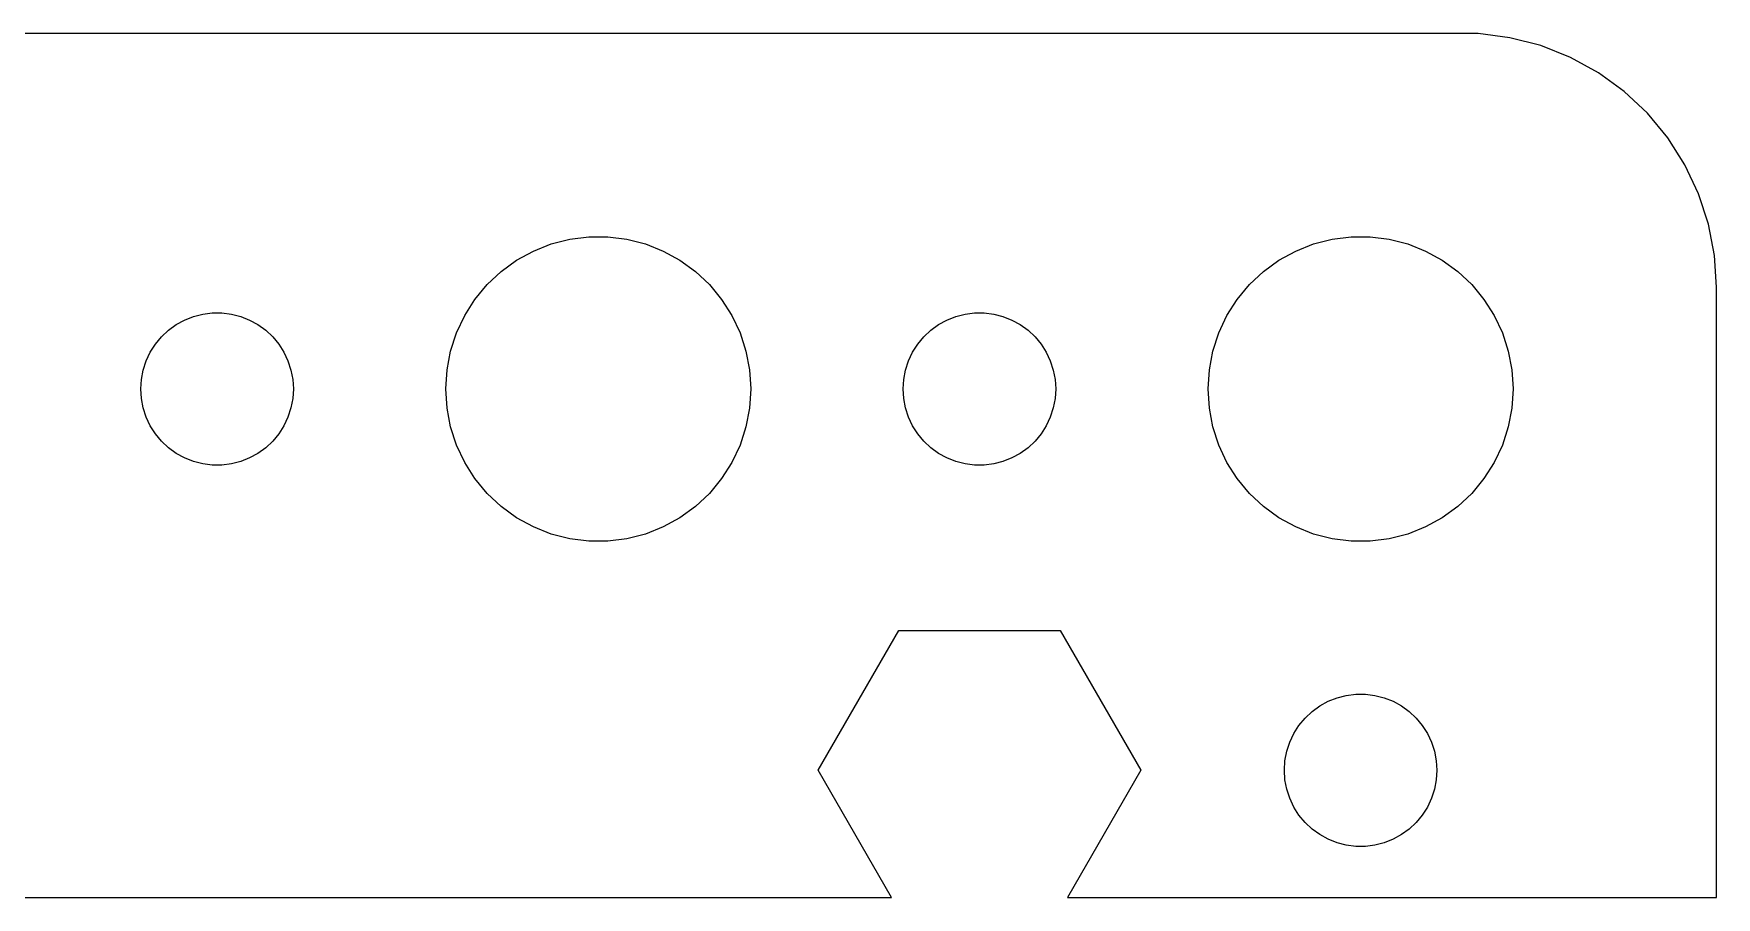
# Model space of a CAD drawing. Header units: metres. Extents: x -44 to 44, y 0 to 289.
# Drawn here: x 11.39 to 44.5, y 272 to 288.99 of the extents above; entities that cross this region are included whole.
import ezdxf

# ---------------------------------------------------------------- set-up
doc = ezdxf.new("R2010")
doc.units = ezdxf.units.M

msp = doc.modelspace()

# ---------------------------------------------------------------- linework, layer by layer
for p, q in [((39.8139, 288.99), (-39.8139, 288.99)), ((40.4369, 288.911), (39.8139, 288.99)), ((41.0451, 288.755), (40.4369, 288.911)), ((41.6289, 288.524), (41.0451, 288.755)), ((42.1791, 288.222), (41.6289, 288.524)), ((42.6871, 287.853), (42.1791, 288.222)), ((43.1448, 287.423), (42.6871, 287.853)), ((43.5451, 286.939), (43.1448, 287.423)), ((43.8815, 286.409), (43.5451, 286.939)), ((44.1489, 285.841), (43.8815, 286.409)), ((44.3429, 285.243), (44.1489, 285.841)), ((44.4606, 284.627), (44.3429, 285.243)), ((21.2227, 284.714), (21.5729, 284.853)), ((21.5729, 284.853), (21.9379, 284.947)), ((21.9379, 284.947), (22.3116, 284.994)), ((22.3116, 284.994), (22.6884, 284.994)), ((22.6884, 284.994), (23.0621, 284.947)), ((23.0621, 284.947), (23.427, 284.853)), ((23.427, 284.853), (23.7773, 284.714)), ((36.2227, 284.714), (36.5729, 284.853)), ((36.5729, 284.853), (36.9379, 284.947)), ((36.9379, 284.947), (37.3116, 284.994)), ((37.3116, 284.994), (37.6884, 284.994)), ((37.6884, 284.994), (38.0621, 284.947)), ((38.0621, 284.947), (38.427, 284.853)), ((38.427, 284.853), (38.7773, 284.714)), ((20.5877, 284.312), (20.8925, 284.533)), ((20.8925, 284.533), (21.2227, 284.714)), ((23.7773, 284.714), (24.1075, 284.533)), ((24.1075, 284.533), (24.4123, 284.312)), ((35.5877, 284.312), (35.8925, 284.533)), ((35.8925, 284.533), (36.2227, 284.714)), ((38.7773, 284.714), (39.1075, 284.533)), ((39.1075, 284.533), (39.4123, 284.312)), ((44.5, 284), (44.4606, 284.627)), ((20.3131, 284.054), (20.5877, 284.312)), ((24.4123, 284.312), (24.6869, 284.054)), ((35.3131, 284.054), (35.5877, 284.312)), ((39.4123, 284.312), (39.6869, 284.054)), ((19.8711, 283.445), (20.0729, 283.763)), ((20.0729, 283.763), (20.3131, 284.054)), ((24.6869, 284.054), (24.927, 283.763)), ((24.927, 283.763), (25.1289, 283.445)), ((34.8711, 283.445), (35.0729, 283.763)), ((35.0729, 283.763), (35.3131, 284.054)), ((39.6869, 284.054), (39.927, 283.763)), ((39.927, 283.763), (40.1289, 283.445)), ((44.5, 272), (44.5, 284)), ((14.3613, 283.357), (14.5365, 283.427)), ((14.5365, 283.427), (14.7189, 283.473)), ((14.7189, 283.473), (14.9058, 283.497)), ((14.9058, 283.497), (15.0942, 283.497)), ((15.0942, 283.497), (15.2811, 283.473)), ((15.2811, 283.473), (15.4635, 283.427)), ((15.4635, 283.427), (15.6387, 283.357)), ((19.7107, 283.104), (19.8711, 283.445)), ((25.1289, 283.445), (25.2893, 283.104)), ((29.3613, 283.357), (29.5365, 283.427)), ((29.5365, 283.427), (29.7189, 283.473)), ((29.7189, 283.473), (29.9058, 283.497)), ((29.9058, 283.497), (30.0942, 283.497)), ((30.0942, 283.497), (30.2811, 283.473)), ((30.2811, 283.473), (30.4635, 283.427)), ((30.4635, 283.427), (30.6387, 283.357)), ((34.7107, 283.104), (34.8711, 283.445)), ((40.1289, 283.445), (40.2893, 283.104)), ((13.9065, 283.027), (14.0439, 283.156)), ((14.0439, 283.156), (14.1963, 283.266)), ((14.1963, 283.266), (14.3613, 283.357)), ((15.6387, 283.357), (15.8037, 283.266)), ((15.8037, 283.266), (15.9561, 283.156)), ((15.9561, 283.156), (16.0934, 283.027)), ((19.5942, 282.746), (19.7107, 283.104)), ((25.2893, 283.104), (25.4057, 282.746)), ((28.9065, 283.027), (29.0439, 283.156)), ((29.0439, 283.156), (29.1963, 283.266)), ((29.1963, 283.266), (29.3613, 283.357)), ((30.6387, 283.357), (30.8037, 283.266)), ((30.8037, 283.266), (30.9561, 283.156)), ((30.9561, 283.156), (31.0934, 283.027)), ((34.5942, 282.746), (34.7107, 283.104)), ((40.2893, 283.104), (40.4057, 282.746)), ((13.6855, 282.723), (13.7865, 282.882)), ((13.7865, 282.882), (13.9065, 283.027)), ((16.0934, 283.027), (16.2135, 282.882)), ((16.2135, 282.882), (16.3145, 282.723)), ((28.6855, 282.723), (28.7865, 282.882)), ((28.7865, 282.882), (28.9065, 283.027)), ((31.0934, 283.027), (31.2135, 282.882)), ((31.2135, 282.882), (31.3145, 282.723)), ((13.5471, 282.373), (13.6053, 282.552)), ((13.6053, 282.552), (13.6855, 282.723)), ((16.3145, 282.723), (16.3947, 282.552)), ((16.3947, 282.552), (16.4529, 282.373)), ((19.5237, 282.376), (19.5942, 282.746)), ((25.4057, 282.746), (25.4763, 282.376)), ((28.5471, 282.373), (28.6053, 282.552)), ((28.6053, 282.552), (28.6855, 282.723)), ((31.3145, 282.723), (31.3947, 282.552)), ((31.3947, 282.552), (31.4529, 282.373)), ((34.5237, 282.376), (34.5942, 282.746)), ((40.4057, 282.746), (40.4763, 282.376)), ((13.5, 282), (13.5118, 282.188)), ((13.5118, 282.188), (13.5471, 282.373)), ((16.4529, 282.373), (16.4882, 282.188)), ((16.4882, 282.188), (16.5, 282)), ((19.5, 282), (19.5237, 282.376)), ((25.4763, 282.376), (25.5, 282)), ((28.5, 282), (28.5118, 282.188)), ((28.5118, 282.188), (28.5471, 282.373)), ((31.4529, 282.373), (31.4882, 282.188)), ((31.4882, 282.188), (31.5, 282)), ((34.5, 282), (34.5237, 282.376)), ((40.4763, 282.376), (40.5, 282)), ((13.5118, 281.812), (13.5, 282)), ((13.5471, 281.627), (13.5118, 281.812)), ((16.4882, 281.812), (16.4529, 281.627)), ((16.5, 282), (16.4882, 281.812)), ((19.5237, 281.624), (19.5, 282)), ((25.5, 282), (25.4763, 281.624)), ((28.5118, 281.812), (28.5, 282)), ((28.5471, 281.627), (28.5118, 281.812)), ((31.4882, 281.812), (31.4529, 281.627)), ((31.5, 282), (31.4882, 281.812)), ((34.5237, 281.624), (34.5, 282)), ((40.5, 282), (40.4763, 281.624)), ((13.6053, 281.448), (13.5471, 281.627)), ((13.6855, 281.277), (13.6053, 281.448)), ((16.3947, 281.448), (16.3145, 281.277)), ((16.4529, 281.627), (16.3947, 281.448)), ((19.5942, 281.254), (19.5237, 281.624)), ((25.4763, 281.624), (25.4057, 281.254)), ((28.6053, 281.448), (28.5471, 281.627)), ((28.6855, 281.277), (28.6053, 281.448)), ((31.3947, 281.448), (31.3145, 281.277)), ((31.4529, 281.627), (31.3947, 281.448)), ((34.5942, 281.254), (34.5237, 281.624)), ((40.4763, 281.624), (40.4057, 281.254)), ((13.7865, 281.118), (13.6855, 281.277)), ((13.9065, 280.973), (13.7865, 281.118)), ((16.2135, 281.118), (16.0934, 280.973)), ((16.3145, 281.277), (16.2135, 281.118)), ((19.7107, 280.896), (19.5942, 281.254)), ((25.4057, 281.254), (25.2893, 280.896)), ((28.7865, 281.118), (28.6855, 281.277)), ((28.9065, 280.973), (28.7865, 281.118)), ((31.2135, 281.118), (31.0934, 280.973)), ((31.3145, 281.277), (31.2135, 281.118)), ((34.7107, 280.896), (34.5942, 281.254)), ((40.4057, 281.254), (40.2893, 280.896)), ((14.0439, 280.844), (13.9065, 280.973)), ((14.1963, 280.734), (14.0439, 280.844)), ((15.9561, 280.844), (15.8037, 280.734)), ((16.0934, 280.973), (15.9561, 280.844)), ((19.8711, 280.555), (19.7107, 280.896)), ((25.2893, 280.896), (25.1289, 280.555)), ((29.0439, 280.844), (28.9065, 280.973)), ((29.1963, 280.734), (29.0439, 280.844)), ((30.9561, 280.844), (30.8037, 280.734)), ((31.0934, 280.973), (30.9561, 280.844)), ((34.8711, 280.555), (34.7107, 280.896)), ((40.2893, 280.896), (40.1289, 280.555)), ((14.3613, 280.643), (14.1963, 280.734)), ((14.5365, 280.573), (14.3613, 280.643)), ((14.7189, 280.527), (14.5365, 280.573)), ((14.9058, 280.503), (14.7189, 280.527)), ((15.0942, 280.503), (14.9058, 280.503)), ((15.2811, 280.527), (15.0942, 280.503)), ((15.4635, 280.573), (15.2811, 280.527)), ((15.6387, 280.643), (15.4635, 280.573)), ((15.8037, 280.734), (15.6387, 280.643)), ((20.0729, 280.237), (19.8711, 280.555)), ((25.1289, 280.555), (24.927, 280.237)), ((29.3613, 280.643), (29.1963, 280.734)), ((29.5365, 280.573), (29.3613, 280.643)), ((29.7189, 280.527), (29.5365, 280.573)), ((29.9058, 280.503), (29.7189, 280.527)), ((30.0942, 280.503), (29.9058, 280.503)), ((30.2811, 280.527), (30.0942, 280.503)), ((30.4635, 280.573), (30.2811, 280.527)), ((30.6387, 280.643), (30.4635, 280.573)), ((30.8037, 280.734), (30.6387, 280.643)), ((35.0729, 280.237), (34.8711, 280.555)), ((40.1289, 280.555), (39.927, 280.237)), ((20.3131, 279.946), (20.0729, 280.237)), ((24.927, 280.237), (24.6869, 279.946)), ((35.3131, 279.946), (35.0729, 280.237)), ((39.927, 280.237), (39.6869, 279.946)), ((20.5877, 279.688), (20.3131, 279.946)), ((24.6869, 279.946), (24.4123, 279.688)), ((35.5877, 279.688), (35.3131, 279.946)), ((39.6869, 279.946), (39.4123, 279.688)), ((20.8925, 279.467), (20.5877, 279.688)), ((21.2227, 279.286), (20.8925, 279.467)), ((24.1075, 279.467), (23.7773, 279.286)), ((24.4123, 279.688), (24.1075, 279.467)), ((35.8925, 279.467), (35.5877, 279.688)), ((36.2227, 279.286), (35.8925, 279.467)), ((39.1075, 279.467), (38.7773, 279.286)), ((39.4123, 279.688), (39.1075, 279.467)), ((21.5729, 279.147), (21.2227, 279.286)), ((21.9379, 279.053), (21.5729, 279.147)), ((23.427, 279.147), (23.0621, 279.053)), ((23.7773, 279.286), (23.427, 279.147)), ((36.5729, 279.147), (36.2227, 279.286)), ((36.9379, 279.053), (36.5729, 279.147)), ((38.427, 279.147), (38.0621, 279.053)), ((38.7773, 279.286), (38.427, 279.147)), ((22.3116, 279.006), (21.9379, 279.053)), ((22.6884, 279.006), (22.3116, 279.006)), ((23.0621, 279.053), (22.6884, 279.006)), ((37.3116, 279.006), (36.9379, 279.053)), ((37.6884, 279.006), (37.3116, 279.006)), ((38.0621, 279.053), (37.6884, 279.006)), ((26.8265, 274.5), (28.4133, 277.248)), ((28.4133, 277.248), (31.5867, 277.248)), ((31.5867, 277.248), (33.1735, 274.5)), ((36.6963, 275.766), (36.8613, 275.857)), ((36.8613, 275.857), (37.0365, 275.927)), ((37.0365, 275.927), (37.2189, 275.973)), ((37.2189, 275.973), (37.4058, 275.997)), ((37.4058, 275.997), (37.5942, 275.997)), ((37.5942, 275.997), (37.7811, 275.973)), ((37.7811, 275.973), (37.9635, 275.927)), ((37.9635, 275.927), (38.1387, 275.857)), ((38.1387, 275.857), (38.3037, 275.766)), ((36.2865, 275.382), (36.4065, 275.527)), ((36.4065, 275.527), (36.5439, 275.656)), ((36.5439, 275.656), (36.6963, 275.766)), ((38.3037, 275.766), (38.4561, 275.656)), ((38.4561, 275.656), (38.5934, 275.527)), ((38.5934, 275.527), (38.7135, 275.382)), ((36.1053, 275.052), (36.1855, 275.223)), ((36.1855, 275.223), (36.2865, 275.382)), ((38.7135, 275.382), (38.8145, 275.223)), ((38.8145, 275.223), (38.8947, 275.052)), ((36.0118, 274.688), (36.0471, 274.873)), ((36.0471, 274.873), (36.1053, 275.052)), ((38.8947, 275.052), (38.9529, 274.873)), ((38.9529, 274.873), (38.9882, 274.688)), ((28.2699, 272), (26.8265, 274.5)), ((33.1735, 274.5), (31.7301, 272)), ((36, 274.5), (36.0118, 274.688)), ((36.0118, 274.312), (36, 274.5)), ((38.9882, 274.688), (39, 274.5)), ((39, 274.5), (38.9882, 274.312)), ((36.0471, 274.127), (36.0118, 274.312)), ((38.9882, 274.312), (38.9529, 274.127)), ((36.1053, 273.948), (36.0471, 274.127)), ((36.1855, 273.777), (36.1053, 273.948)), ((38.8947, 273.948), (38.8145, 273.777)), ((38.9529, 274.127), (38.8947, 273.948)), ((36.2865, 273.618), (36.1855, 273.777)), ((36.4065, 273.473), (36.2865, 273.618)), ((38.7135, 273.618), (38.5934, 273.473)), ((38.8145, 273.777), (38.7135, 273.618)), ((36.5439, 273.344), (36.4065, 273.473)), ((36.6963, 273.234), (36.5439, 273.344)), ((36.8613, 273.143), (36.6963, 273.234)), ((38.3037, 273.234), (38.1387, 273.143)), ((38.4561, 273.344), (38.3037, 273.234)), ((38.5934, 273.473), (38.4561, 273.344)), ((37.0365, 273.073), (36.8613, 273.143)), ((37.2189, 273.027), (37.0365, 273.073)), ((37.4058, 273.003), (37.2189, 273.027)), ((37.5942, 273.003), (37.4058, 273.003)), ((37.7811, 273.027), (37.5942, 273.003)), ((37.9635, 273.073), (37.7811, 273.027)), ((38.1387, 273.143), (37.9635, 273.073)), ((8.5, 272), (28.2699, 272)), ((31.7301, 272), (44.5, 272))]:
    msp.add_line(p, q)

doc.saveas('drawing.dxf')
